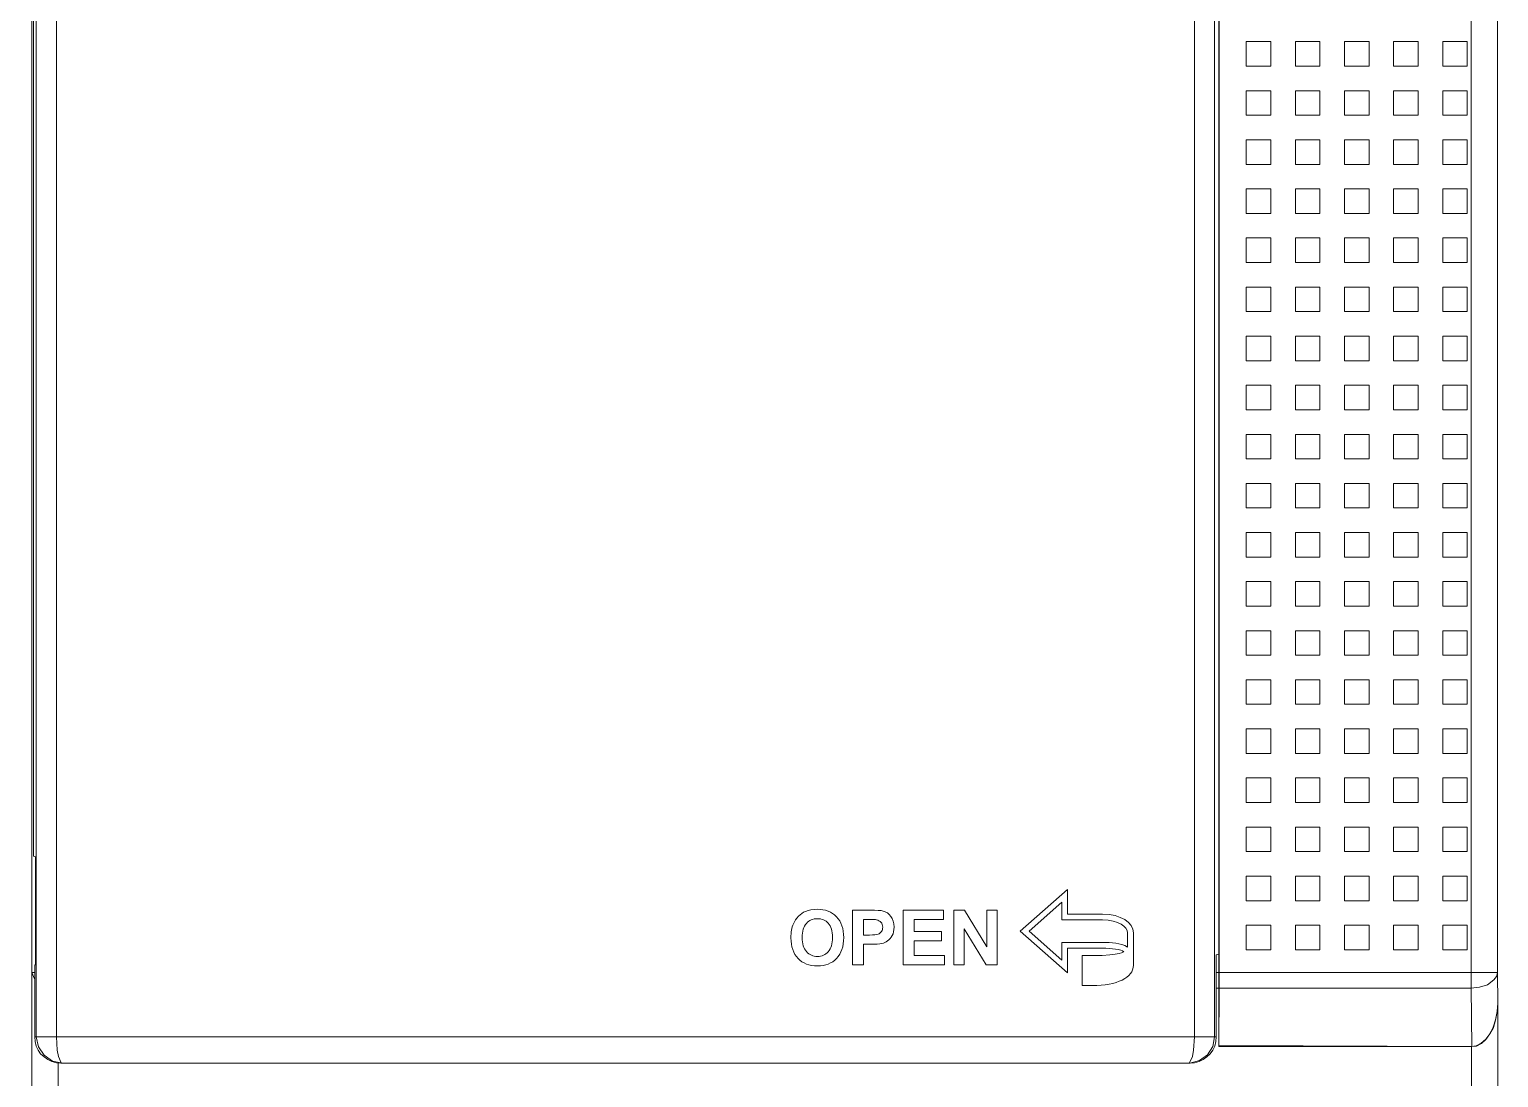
# Model space of a CAD drawing. Header units: millimetres. Extents: x 33157 to 59611, y -29750 to 1750.
# Drawn here: x 54102.8 to 54147.68, y 349.99 to 382.02 of the extents above; entities that cross this region are included whole.
import ezdxf

# ---------------------------------------------------------------- set-up
doc = ezdxf.new("R2010")
doc.units = ezdxf.units.MM
doc.layers.get('0').update_dxf_attribs({"lineweight": 18})

msp = doc.modelspace()

# ---------------------------------------------------------------- linework, layer by layer
at = {"lineweight": 9}
for p, q in [((54102.874, 478.392), (54102.874, 313.67)), ((54139.141, 478.392), (54139.141, 350.976)), ((54146.842, 474.177), (54146.842, 352.724)), ((54147.645, 473.374), (54147.645, 353.206)), ((54139.15, 412.482), (54139.15, 353.206)), ((54102.921, 412.057), (54102.921, 356.759)), ((54103.006, 412.057), (54103.006, 351.24)), ((54138.999, 412.057), (54138.999, 351.24)), ((54139.141, 412.057), (54139.141, 353.763)), ((54103.621, 411.509), (54103.621, 351.24)), ((54138.394, 411.509), (54138.394, 351.24)), ((54102.988, 356.74), (54102.988, 353.442)), ((54139.056, 353.744), (54139.056, 351.24)), ((54102.959, 353.442), (54102.959, 351.24)), ((54139.15, 353.206), (54139.15, 352.724)), ((54147.655, 352.27), (54147.655, 313.67)), ((54139.141, 350.976), (54139.141, 350.938)), ((54146.852, 350.938), (54146.852, 334.042)), ((54103.677, 350.437), (54103.677, 334.042))]:
    msp.add_line(p, q, dxfattribs=at)
for points in [[(54139.975, 380.898), (54140.725, 380.898), (54140.725, 381.648), (54139.975, 381.648)], [(54141.475, 380.898), (54142.225, 380.898), (54142.225, 381.648), (54141.475, 381.648)], [(54142.975, 380.898), (54143.725, 380.898), (54143.725, 381.648), (54142.975, 381.648)], [(54144.475, 380.898), (54145.225, 380.898), (54145.225, 381.648), (54144.475, 381.648)], [(54145.975, 380.898), (54146.725, 380.898), (54146.725, 381.648), (54145.975, 381.648)], [(54139.975, 379.398), (54140.725, 379.398), (54140.725, 380.148), (54139.975, 380.148)], [(54141.475, 379.398), (54142.225, 379.398), (54142.225, 380.148), (54141.475, 380.148)], [(54142.975, 379.398), (54143.725, 379.398), (54143.725, 380.148), (54142.975, 380.148)], [(54144.475, 379.398), (54145.225, 379.398), (54145.225, 380.148), (54144.475, 380.148)], [(54145.975, 379.398), (54146.725, 379.398), (54146.725, 380.148), (54145.975, 380.148)], [(54139.975, 377.898), (54140.725, 377.898), (54140.725, 378.648), (54139.975, 378.648)], [(54141.475, 377.898), (54142.225, 377.898), (54142.225, 378.648), (54141.475, 378.648)], [(54142.975, 377.898), (54143.725, 377.898), (54143.725, 378.648), (54142.975, 378.648)], [(54144.475, 377.898), (54145.225, 377.898), (54145.225, 378.648), (54144.475, 378.648)], [(54145.975, 377.898), (54146.725, 377.898), (54146.725, 378.648), (54145.975, 378.648)], [(54139.975, 376.398), (54140.725, 376.398), (54140.725, 377.148), (54139.975, 377.148)], [(54141.475, 376.398), (54142.225, 376.398), (54142.225, 377.148), (54141.475, 377.148)], [(54142.975, 376.398), (54143.725, 376.398), (54143.725, 377.148), (54142.975, 377.148)], [(54144.475, 376.398), (54145.225, 376.398), (54145.225, 377.148), (54144.475, 377.148)], [(54145.975, 376.398), (54146.725, 376.398), (54146.725, 377.148), (54145.975, 377.148)], [(54139.975, 374.898), (54140.725, 374.898), (54140.725, 375.648), (54139.975, 375.648)], [(54141.475, 374.898), (54142.225, 374.898), (54142.225, 375.648), (54141.475, 375.648)], [(54142.975, 374.898), (54143.725, 374.898), (54143.725, 375.648), (54142.975, 375.648)], [(54144.475, 374.898), (54145.225, 374.898), (54145.225, 375.648), (54144.475, 375.648)], [(54145.975, 374.898), (54146.725, 374.898), (54146.725, 375.648), (54145.975, 375.648)], [(54139.975, 373.398), (54140.725, 373.398), (54140.725, 374.148), (54139.975, 374.148)], [(54141.475, 373.398), (54142.225, 373.398), (54142.225, 374.148), (54141.475, 374.148)], [(54142.975, 373.398), (54143.725, 373.398), (54143.725, 374.148), (54142.975, 374.148)], [(54144.475, 373.398), (54145.225, 373.398), (54145.225, 374.148), (54144.475, 374.148)], [(54145.975, 373.398), (54146.725, 373.398), (54146.725, 374.148), (54145.975, 374.148)], [(54139.975, 371.898), (54140.725, 371.898), (54140.725, 372.648), (54139.975, 372.648)], [(54141.475, 371.898), (54142.225, 371.898), (54142.225, 372.648), (54141.475, 372.648)], [(54142.975, 371.898), (54143.725, 371.898), (54143.725, 372.648), (54142.975, 372.648)], [(54144.475, 371.898), (54145.225, 371.898), (54145.225, 372.648), (54144.475, 372.648)], [(54145.975, 371.898), (54146.725, 371.898), (54146.725, 372.648), (54145.975, 372.648)], [(54139.975, 370.398), (54140.725, 370.398), (54140.725, 371.148), (54139.975, 371.148)], [(54141.475, 370.398), (54142.225, 370.398), (54142.225, 371.148), (54141.475, 371.148)], [(54142.975, 370.398), (54143.725, 370.398), (54143.725, 371.148), (54142.975, 371.148)], [(54144.475, 370.398), (54145.225, 370.398), (54145.225, 371.148), (54144.475, 371.148)], [(54145.975, 370.398), (54146.725, 370.398), (54146.725, 371.148), (54145.975, 371.148)], [(54139.975, 368.898), (54140.725, 368.898), (54140.725, 369.648), (54139.975, 369.648)], [(54141.475, 368.898), (54142.225, 368.898), (54142.225, 369.648), (54141.475, 369.648)], [(54142.975, 368.898), (54143.725, 368.898), (54143.725, 369.648), (54142.975, 369.648)], [(54144.475, 368.898), (54145.225, 368.898), (54145.225, 369.648), (54144.475, 369.648)], [(54145.975, 368.898), (54146.725, 368.898), (54146.725, 369.648), (54145.975, 369.648)], [(54139.975, 367.398), (54140.725, 367.398), (54140.725, 368.148), (54139.975, 368.148)], [(54141.475, 367.398), (54142.225, 367.398), (54142.225, 368.148), (54141.475, 368.148)], [(54142.975, 367.398), (54143.725, 367.398), (54143.725, 368.148), (54142.975, 368.148)], [(54144.475, 367.398), (54145.225, 367.398), (54145.225, 368.148), (54144.475, 368.148)], [(54145.975, 367.398), (54146.725, 367.398), (54146.725, 368.148), (54145.975, 368.148)], [(54139.975, 365.898), (54140.725, 365.898), (54140.725, 366.648), (54139.975, 366.648)], [(54141.475, 365.898), (54142.225, 365.898), (54142.225, 366.648), (54141.475, 366.648)], [(54142.975, 365.898), (54143.725, 365.898), (54143.725, 366.648), (54142.975, 366.648)], [(54144.475, 365.898), (54145.225, 365.898), (54145.225, 366.648), (54144.475, 366.648)], [(54145.975, 365.898), (54146.725, 365.898), (54146.725, 366.648), (54145.975, 366.648)], [(54139.975, 364.398), (54140.725, 364.398), (54140.725, 365.148), (54139.975, 365.148)], [(54141.475, 364.398), (54142.225, 364.398), (54142.225, 365.148), (54141.475, 365.148)], [(54142.975, 364.398), (54143.725, 364.398), (54143.725, 365.148), (54142.975, 365.148)], [(54144.475, 364.398), (54145.225, 364.398), (54145.225, 365.148), (54144.475, 365.148)], [(54145.975, 364.398), (54146.725, 364.398), (54146.725, 365.148), (54145.975, 365.148)], [(54139.975, 362.898), (54140.725, 362.898), (54140.725, 363.648), (54139.975, 363.648)], [(54141.475, 362.898), (54142.225, 362.898), (54142.225, 363.648), (54141.475, 363.648)], [(54142.975, 362.898), (54143.725, 362.898), (54143.725, 363.648), (54142.975, 363.648)], [(54144.475, 362.898), (54145.225, 362.898), (54145.225, 363.648), (54144.475, 363.648)], [(54145.975, 362.898), (54146.725, 362.898), (54146.725, 363.648), (54145.975, 363.648)], [(54139.975, 361.398), (54140.725, 361.398), (54140.725, 362.148), (54139.975, 362.148)], [(54141.475, 361.398), (54142.225, 361.398), (54142.225, 362.148), (54141.475, 362.148)], [(54142.975, 361.398), (54143.725, 361.398), (54143.725, 362.148), (54142.975, 362.148)], [(54144.475, 361.398), (54145.225, 361.398), (54145.225, 362.148), (54144.475, 362.148)], [(54145.975, 361.398), (54146.725, 361.398), (54146.725, 362.148), (54145.975, 362.148)], [(54139.975, 359.898), (54140.725, 359.898), (54140.725, 360.648), (54139.975, 360.648)], [(54141.475, 359.898), (54142.225, 359.898), (54142.225, 360.648), (54141.475, 360.648)], [(54142.975, 359.898), (54143.725, 359.898), (54143.725, 360.648), (54142.975, 360.648)], [(54144.475, 359.898), (54145.225, 359.898), (54145.225, 360.648), (54144.475, 360.648)], [(54145.975, 359.898), (54146.725, 359.898), (54146.725, 360.648), (54145.975, 360.648)], [(54139.975, 358.398), (54140.725, 358.398), (54140.725, 359.148), (54139.975, 359.148)], [(54141.475, 358.398), (54142.225, 358.398), (54142.225, 359.148), (54141.475, 359.148)], [(54142.975, 358.398), (54143.725, 358.398), (54143.725, 359.148), (54142.975, 359.148)], [(54144.475, 358.398), (54145.225, 358.398), (54145.225, 359.148), (54144.475, 359.148)], [(54145.975, 358.398), (54146.725, 358.398), (54146.725, 359.148), (54145.975, 359.148)], [(54139.975, 356.898), (54140.725, 356.898), (54140.725, 357.648), (54139.975, 357.648)], [(54141.475, 356.898), (54142.225, 356.898), (54142.225, 357.648), (54141.475, 357.648)], [(54142.975, 356.898), (54143.725, 356.898), (54143.725, 357.648), (54142.975, 357.648)], [(54144.475, 356.898), (54145.225, 356.898), (54145.225, 357.648), (54144.475, 357.648)], [(54145.975, 356.898), (54146.725, 356.898), (54146.725, 357.648), (54145.975, 357.648)], [(54139.975, 355.398), (54140.725, 355.398), (54140.725, 356.148), (54139.975, 356.148)], [(54141.475, 355.398), (54142.225, 355.398), (54142.225, 356.148), (54141.475, 356.148)], [(54142.975, 355.398), (54143.725, 355.398), (54143.725, 356.148), (54142.975, 356.148)], [(54144.475, 355.398), (54145.225, 355.398), (54145.225, 356.148), (54144.475, 356.148)], [(54145.975, 355.398), (54146.725, 355.398), (54146.725, 356.148), (54145.975, 356.148)], [(54139.975, 353.898), (54140.725, 353.898), (54140.725, 354.648), (54139.975, 354.648)], [(54141.475, 353.898), (54142.225, 353.898), (54142.225, 354.648), (54141.475, 354.648)], [(54142.975, 353.898), (54143.725, 353.898), (54143.725, 354.648), (54142.975, 354.648)], [(54144.475, 353.898), (54145.225, 353.898), (54145.225, 354.648), (54144.475, 354.648)], [(54145.975, 353.898), (54146.725, 353.898), (54146.725, 354.648), (54145.975, 354.648)]]:
    msp.add_lwpolyline(points, close=True)
for points in [[(54102.921, 356.759), (54102.921, 356.759), (54102.988, 356.74), (54102.988, 356.74)], [(54139.141, 353.763), (54139.141, 353.763), (54139.056, 353.744), (54139.056, 353.744)], [(54102.988, 353.442), (54102.988, 353.442), (54102.959, 353.442), (54102.959, 353.442)], [(54102.874, 353.206), (54102.874, 353.206), (54102.95, 353.007), (54102.95, 353.007)], [(54102.959, 353.206), (54102.959, 353.206), (54102.874, 353.206), (54102.874, 353.206)], [(54139.056, 353.206), (54139.056, 353.206), (54139.141, 353.206), (54139.141, 353.206)], [(54139.15, 353.206), (54139.15, 353.206), (54147.645, 353.206), (54147.645, 353.206)], [(54147.655, 352.261), (54147.655, 352.261), (54147.645, 353.206), (54147.645, 353.206)], [(54139.056, 352.724), (54139.056, 352.724), (54139.141, 352.724), (54139.141, 352.724)], [(54146.842, 352.724), (54146.842, 352.724), (54139.15, 352.724), (54139.15, 352.724)], [(54139.15, 352.724), (54139.15, 352.724), (54139.141, 350.938), (54139.141, 350.938)], [(54146.861, 350.938), (54146.861, 350.938), (54146.842, 352.724), (54146.842, 352.724)], [(54102.959, 351.24), (54102.959, 351.24), (54139.056, 351.24), (54139.056, 351.24)], [(54146.852, 350.938), (54146.852, 350.938), (54139.141, 350.976), (54139.141, 350.976)], [(54139.141, 350.938), (54139.141, 350.938), (54146.861, 350.938), (54146.861, 350.938)], [(54103.753, 350.437), (54103.753, 350.437), (54138.262, 350.437), (54138.262, 350.437)], [(54103.772, 350.447), (54103.772, 350.447), (54103.81, 350.437), (54103.81, 350.437)], [(54138.243, 350.447), (54138.243, 350.447), (54138.205, 350.437), (54138.205, 350.437)], [(54138.205, 350.437), (54138.205, 350.437), (54138.253, 350.437), (54138.253, 350.437)]]:
    msp.add_open_spline(points, degree=3, dxfattribs=at)
for points, knots in [([(54136.526, 353.434), (54136.526, 353.434), (54136.526, 354.418), (54136.526, 354.418), (54136.515, 354.732), (54136.146, 354.986), (54135.584, 354.986), (54135.584, 354.986), (54134.517, 354.986), (54134.517, 354.986), (54134.517, 354.986), (54134.517, 355.74), (54134.517, 355.74), (54134.517, 355.74), (54133.07, 354.466), (54133.07, 354.466), (54133.07, 354.466), (54134.517, 353.192), (54134.517, 353.192), (54134.517, 353.192), (54134.517, 353.945), (54134.517, 353.945), (54134.517, 353.945), (54135.584, 353.945), (54135.584, 353.945), (54135.844, 353.945), (54136.164, 353.911), (54136.231, 353.839), (54136.225, 353.841), (54136.185, 353.723), (54135.264, 353.721), (54135.159, 353.721), (54134.961, 353.721), (54134.961, 353.721), (54134.961, 353.721), (54134.961, 352.803), (54134.961, 352.803), (54134.961, 352.803), (54135.264, 352.803), (54135.264, 352.803), (54136.03, 352.803), (54136.526, 353.051), (54136.526, 353.423), (54136.526, 353.464), (54136.521, 353.474), (54136.526, 353.434)], [0, 0, 0, 0, 135358.628736, 135358.628736, 135358.628736, 270717.257473, 270717.257473, 270717.257473, 406075.886209, 406075.886209, 406075.886209, 541434.514946, 541434.514946, 541434.514946, 676793.143682, 676793.143682, 676793.143682, 812151.772418, 812151.772418, 812151.772418, 947510.401155, 947510.401155, 947510.401155, 1082869.029891, 1082869.029891, 1082869.029891, 1218227.658628, 1218227.658628, 1218227.658628, 1353586.287364, 1353586.287364, 1353586.287364, 1488944.916101, 1488944.916101, 1488944.916101, 1624303.544837, 1624303.544837, 1624303.544837, 1759662.173573, 1759662.173573, 1759662.173573, 1895020.80231, 1895020.80231, 1895020.80231, 2030379.431046, 2030379.431046, 2030379.431046, 2030379.431046]), ([(54126.062, 354.261), (54126.062, 354.432), (54126.088, 354.575), (54126.138, 354.691), (54126.176, 354.776), (54126.228, 354.853), (54126.293, 354.92), (54126.359, 354.988), (54126.43, 355.038), (54126.508, 355.071), (54126.612, 355.115), (54126.732, 355.137), (54126.867, 355.137), (54127.113, 355.137), (54127.309, 355.061), (54127.456, 354.908), (54127.604, 354.755), (54127.677, 354.542), (54127.677, 354.269), (54127.677, 353.999), (54127.604, 353.787), (54127.458, 353.635), (54127.312, 353.482), (54127.116, 353.405), (54126.872, 353.405), (54126.624, 353.405), (54126.427, 353.481), (54126.281, 353.633), (54126.135, 353.785), (54126.062, 353.994), (54126.062, 354.261)], [0, 0, 0, 0, 137875.51674, 137875.51674, 137875.51674, 275751.03348, 275751.03348, 275751.03348, 413626.550219, 413626.550219, 413626.550219, 551502.066959, 551502.066959, 551502.066959, 689377.583699, 689377.583699, 689377.583699, 827253.100439, 827253.100439, 827253.100439, 965128.617179, 965128.617179, 965128.617179, 1103004.133919, 1103004.133919, 1103004.133919, 1240879.650658, 1240879.650658, 1240879.650658, 1378755.167398, 1378755.167398, 1378755.167398, 1378755.167398]), ([(54127.939, 353.436), (54127.939, 353.436), (54127.939, 355.107), (54127.939, 355.107), (54127.939, 355.107), (54128.478, 355.107), (54128.478, 355.107), (54128.682, 355.107), (54128.815, 355.099), (54128.877, 355.082), (54128.972, 355.057), (54129.052, 355.002), (54129.117, 354.918), (54129.181, 354.834), (54129.213, 354.726), (54129.213, 354.593), (54129.213, 354.49), (54129.194, 354.404), (54129.158, 354.334), (54129.12, 354.264), (54129.074, 354.209), (54129.017, 354.169), (54128.96, 354.129), (54128.902, 354.103), (54128.843, 354.09), (54128.763, 354.074), (54128.647, 354.066), (54128.495, 354.066), (54128.495, 354.066), (54128.276, 354.066), (54128.276, 354.066), (54128.276, 354.066), (54128.276, 353.436), (54128.276, 353.436), (54128.276, 353.436), (54127.939, 353.436), (54127.939, 353.436)], [0, 0, 0, 0, 136607.107175, 136607.107175, 136607.107175, 273214.21435, 273214.21435, 273214.21435, 409821.321525, 409821.321525, 409821.321525, 546428.4287, 546428.4287, 546428.4287, 683035.535875, 683035.535875, 683035.535875, 819642.64305, 819642.64305, 819642.64305, 956249.750225, 956249.750225, 956249.750225, 1092856.8574, 1092856.8574, 1092856.8574, 1229463.964575, 1229463.964575, 1229463.964575, 1366071.07175, 1366071.07175, 1366071.07175, 1502678.178925, 1502678.178925, 1502678.178925, 1639285.286099, 1639285.286099, 1639285.286099, 1639285.286099]), ([(54129.49, 353.436), (54129.49, 353.436), (54129.49, 355.107), (54129.49, 355.107), (54129.49, 355.107), (54130.721, 355.107), (54130.721, 355.107), (54130.721, 355.107), (54130.721, 354.825), (54130.721, 354.825), (54130.721, 354.825), (54129.827, 354.825), (54129.827, 354.825), (54129.827, 354.825), (54129.827, 354.453), (54129.827, 354.453), (54129.827, 354.453), (54130.659, 354.453), (54130.659, 354.453), (54130.659, 354.453), (54130.659, 354.171), (54130.659, 354.171), (54130.659, 354.171), (54129.827, 354.171), (54129.827, 354.171), (54129.827, 354.171), (54129.827, 353.718), (54129.827, 353.718), (54129.827, 353.718), (54130.754, 353.718), (54130.754, 353.718), (54130.754, 353.718), (54130.754, 353.436), (54130.754, 353.436), (54130.754, 353.436), (54129.49, 353.436), (54129.49, 353.436)], [0, 0, 0, 0, 136609.152465, 136609.152465, 136609.152465, 273218.30493, 273218.30493, 273218.30493, 409827.457396, 409827.457396, 409827.457396, 546436.609861, 546436.609861, 546436.609861, 683045.762326, 683045.762326, 683045.762326, 819654.914791, 819654.914791, 819654.914791, 956264.067256, 956264.067256, 956264.067256, 1092873.219722, 1092873.219722, 1092873.219722, 1229482.372187, 1229482.372187, 1229482.372187, 1366091.524652, 1366091.524652, 1366091.524652, 1502700.677117, 1502700.677117, 1502700.677117, 1639309.829582, 1639309.829582, 1639309.829582, 1639309.829582]), ([(54131.04, 353.436), (54131.04, 353.436), (54131.04, 355.107), (54131.04, 355.107), (54131.04, 355.107), (54131.366, 355.107), (54131.366, 355.107), (54131.366, 355.107), (54132.051, 353.987), (54132.051, 353.987), (54132.051, 353.987), (54132.051, 355.107), (54132.051, 355.107), (54132.051, 355.107), (54132.362, 355.107), (54132.362, 355.107), (54132.362, 355.107), (54132.362, 353.436), (54132.362, 353.436), (54132.362, 353.436), (54132.025, 353.436), (54132.025, 353.436), (54132.025, 353.436), (54131.351, 354.534), (54131.351, 354.534), (54131.351, 354.534), (54131.351, 353.436), (54131.351, 353.436), (54131.351, 353.436), (54131.04, 353.436), (54131.04, 353.436)], [0, 0, 0, 0, 137885.363846, 137885.363846, 137885.363846, 275770.727693, 275770.727693, 275770.727693, 413656.091539, 413656.091539, 413656.091539, 551541.455386, 551541.455386, 551541.455386, 689426.819232, 689426.819232, 689426.819232, 827312.183079, 827312.183079, 827312.183079, 965197.546925, 965197.546925, 965197.546925, 1103082.910772, 1103082.910772, 1103082.910772, 1240968.274618, 1240968.274618, 1240968.274618, 1378853.638465, 1378853.638465, 1378853.638465, 1378853.638465]), ([(54134.517, 354.122), (54134.517, 354.122), (54134.341, 354.122), (54134.341, 354.122), (54134.341, 354.122), (54134.341, 353.945), (54134.341, 353.945), (54134.341, 353.945), (54134.341, 353.582), (54134.341, 353.582), (54134.341, 353.582), (54133.337, 354.466), (54133.337, 354.466), (54133.337, 354.466), (54134.341, 355.349), (54134.341, 355.349), (54134.341, 355.349), (54134.341, 354.986), (54134.341, 354.986), (54134.341, 354.986), (54134.341, 354.809), (54134.341, 354.809), (54134.341, 354.809), (54134.517, 354.809), (54134.517, 354.809), (54134.517, 354.809), (54135.584, 354.81), (54135.584, 354.81), (54136.073, 354.81), (54136.343, 354.605), (54136.35, 354.418), (54136.35, 354.418), (54136.35, 353.981), (54136.35, 353.981), (54136.131, 354.11), (54135.853, 354.122), (54135.584, 354.122), (54135.584, 354.122), (54134.517, 354.122), (54134.517, 354.122)], [0, 0, 0, 0, 136146.328228, 136146.328228, 136146.328228, 272292.656456, 272292.656456, 272292.656456, 408438.984684, 408438.984684, 408438.984684, 544585.312912, 544585.312912, 544585.312912, 680731.64114, 680731.64114, 680731.64114, 816877.969368, 816877.969368, 816877.969368, 953024.297596, 953024.297596, 953024.297596, 1089170.625824, 1089170.625824, 1089170.625824, 1225316.954051, 1225316.954051, 1225316.954051, 1361463.282279, 1361463.282279, 1361463.282279, 1497609.610507, 1497609.610507, 1497609.610507, 1633755.938735, 1633755.938735, 1633755.938735, 1769902.266963, 1769902.266963, 1769902.266963, 1769902.266963]), ([(54126.408, 354.273), (54126.408, 354.083), (54126.452, 353.94), (54126.539, 353.842), (54126.626, 353.744), (54126.737, 353.695), (54126.871, 353.695), (54127.006, 353.695), (54127.116, 353.743), (54127.202, 353.84), (54127.288, 353.938), (54127.331, 354.083), (54127.331, 354.277), (54127.331, 354.469), (54127.289, 354.612), (54127.205, 354.706), (54127.121, 354.801), (54127.01, 354.848), (54126.871, 354.848), (54126.733, 354.848), (54126.621, 354.8), (54126.536, 354.705), (54126.451, 354.609), (54126.408, 354.465), (54126.408, 354.273)], [0, 0, 0, 0, 139784.08777, 139784.08777, 139784.08777, 279568.175539, 279568.175539, 279568.175539, 419352.263309, 419352.263309, 419352.263309, 559136.351078, 559136.351078, 559136.351078, 698920.438848, 698920.438848, 698920.438848, 838704.526618, 838704.526618, 838704.526618, 978488.614387, 978488.614387, 978488.614387, 1118272.702157, 1118272.702157, 1118272.702157, 1118272.702157]), ([(54128.276, 354.825), (54128.276, 354.825), (54128.276, 354.348), (54128.276, 354.348), (54128.276, 354.348), (54128.46, 354.348), (54128.46, 354.348), (54128.592, 354.348), (54128.68, 354.357), (54128.724, 354.375), (54128.769, 354.392), (54128.804, 354.42), (54128.829, 354.457), (54128.854, 354.495), (54128.867, 354.538), (54128.867, 354.588), (54128.867, 354.649), (54128.849, 354.699), (54128.814, 354.739), (54128.778, 354.778), (54128.733, 354.803), (54128.679, 354.813), (54128.639, 354.821), (54128.559, 354.825), (54128.438, 354.825), (54128.438, 354.825), (54128.276, 354.825), (54128.276, 354.825)], [0, 0, 0, 0, 138748.340189, 138748.340189, 138748.340189, 277496.680379, 277496.680379, 277496.680379, 416245.020568, 416245.020568, 416245.020568, 554993.360758, 554993.360758, 554993.360758, 693741.700947, 693741.700947, 693741.700947, 832490.041137, 832490.041137, 832490.041137, 971238.381326, 971238.381326, 971238.381326, 1109986.721515, 1109986.721515, 1109986.721515, 1248735.061705, 1248735.061705, 1248735.061705, 1248735.061705])]:
    msp.add_open_spline(points, degree=3, knots=knots)
for points, knots in [([(54146.842, 352.724), (54146.842, 352.724), (54147.097, 352.752), (54147.097, 352.752), (54147.097, 352.752), (54147.343, 352.828), (54147.343, 352.828), (54147.343, 352.828), (54147.541, 352.979), (54147.541, 352.979), (54147.541, 352.979), (54147.617, 353.083), (54147.617, 353.083), (54147.617, 353.083), (54147.645, 353.206), (54147.645, 353.206)], [0, 0, 0, 0, 145599.260955, 145599.260955, 145599.260955, 291198.521911, 291198.521911, 291198.521911, 436797.782866, 436797.782866, 436797.782866, 582397.043822, 582397.043822, 582397.043822, 727996.304777, 727996.304777, 727996.304777, 727996.304777]), ([(54146.852, 350.938), (54146.852, 350.938), (54147.003, 350.966), (54147.003, 350.966), (54147.003, 350.966), (54147.154, 351.042), (54147.154, 351.042), (54147.154, 351.042), (54147.296, 351.165), (54147.296, 351.165), (54147.296, 351.165), (54147.419, 351.325), (54147.419, 351.325), (54147.419, 351.325), (54147.513, 351.533), (54147.513, 351.533), (54147.513, 351.533), (54147.589, 351.76), (54147.589, 351.76), (54147.589, 351.76), (54147.636, 352.015), (54147.636, 352.015), (54147.636, 352.015), (54147.655, 352.27), (54147.655, 352.27)], [0, 0, 0, 0, 139841.479919, 139841.479919, 139841.479919, 279682.959839, 279682.959839, 279682.959839, 419524.439758, 419524.439758, 419524.439758, 559365.919678, 559365.919678, 559365.919678, 699207.399597, 699207.399597, 699207.399597, 839048.879517, 839048.879517, 839048.879517, 978890.359436, 978890.359436, 978890.359436, 1118731.839356, 1118731.839356, 1118731.839356, 1118731.839356]), ([(54146.861, 350.938), (54146.861, 350.938), (54147.012, 350.957), (54147.012, 350.957), (54147.012, 350.957), (54147.163, 351.032), (54147.163, 351.032), (54147.163, 351.032), (54147.296, 351.155), (54147.296, 351.155), (54147.296, 351.155), (54147.419, 351.325), (54147.419, 351.325), (54147.419, 351.325), (54147.523, 351.524), (54147.523, 351.524), (54147.523, 351.524), (54147.589, 351.751), (54147.589, 351.751), (54147.589, 351.751), (54147.636, 352.006), (54147.636, 352.006), (54147.636, 352.006), (54147.655, 352.261), (54147.655, 352.261)], [0, 0, 0, 0, 139841.506446, 139841.506446, 139841.506446, 279683.012892, 279683.012892, 279683.012892, 419524.519337, 419524.519337, 419524.519337, 559366.025783, 559366.025783, 559366.025783, 699207.532229, 699207.532229, 699207.532229, 839049.038675, 839049.038675, 839049.038675, 978890.545121, 978890.545121, 978890.545121, 1118732.051566, 1118732.051566, 1118732.051566, 1118732.051566]), ([(54102.959, 351.24), (54102.959, 351.24), (54102.969, 351.099), (54102.969, 351.099), (54102.969, 351.099), (54103.006, 350.957), (54103.006, 350.957), (54103.006, 350.957), (54103.063, 350.834), (54103.063, 350.834), (54103.063, 350.834), (54103.139, 350.721), (54103.139, 350.721), (54103.139, 350.721), (54103.243, 350.626), (54103.243, 350.626), (54103.243, 350.626), (54103.356, 350.541), (54103.356, 350.541), (54103.356, 350.541), (54103.479, 350.484), (54103.479, 350.484), (54103.479, 350.484), (54103.621, 350.447), (54103.621, 350.447), (54103.621, 350.447), (54103.753, 350.437), (54103.753, 350.437)], [0, 0, 0, 0, 138687.861658, 138687.861658, 138687.861658, 277375.723316, 277375.723316, 277375.723316, 416063.584973, 416063.584973, 416063.584973, 554751.446631, 554751.446631, 554751.446631, 693439.308289, 693439.308289, 693439.308289, 832127.169947, 832127.169947, 832127.169947, 970815.031605, 970815.031605, 970815.031605, 1109502.893262, 1109502.893262, 1109502.893262, 1248190.75492, 1248190.75492, 1248190.75492, 1248190.75492]), ([(54103.006, 351.24), (54103.006, 351.24), (54103.073, 350.929), (54103.073, 350.929), (54103.073, 350.929), (54103.243, 350.673), (54103.243, 350.673), (54103.243, 350.673), (54103.507, 350.494), (54103.507, 350.494), (54103.507, 350.494), (54103.81, 350.437), (54103.81, 350.437)], [0, 0, 0, 0, 149261.27425, 149261.27425, 149261.27425, 298522.548501, 298522.548501, 298522.548501, 447783.822751, 447783.822751, 447783.822751, 597045.097002, 597045.097002, 597045.097002, 597045.097002]), ([(54103.621, 351.24), (54103.621, 351.24), (54103.649, 350.834), (54103.649, 350.834), (54103.649, 350.834), (54103.687, 350.636), (54103.687, 350.636), (54103.687, 350.636), (54103.772, 350.447), (54103.772, 350.447)], [0, 0, 0, 0, 155676.270493, 155676.270493, 155676.270493, 311352.540987, 311352.540987, 311352.540987, 467028.81148, 467028.81148, 467028.81148, 467028.81148]), ([(54138.394, 351.24), (54138.394, 351.24), (54138.366, 350.834), (54138.366, 350.834), (54138.366, 350.834), (54138.328, 350.636), (54138.328, 350.636), (54138.328, 350.636), (54138.243, 350.447), (54138.243, 350.447)], [0, 0, 0, 0, 155776.327664, 155776.327664, 155776.327664, 311552.655328, 311552.655328, 311552.655328, 467328.982991, 467328.982991, 467328.982991, 467328.982991]), ([(54138.253, 350.437), (54138.253, 350.437), (54138.546, 350.513), (54138.546, 350.513), (54138.546, 350.513), (54138.791, 350.692), (54138.791, 350.692), (54138.791, 350.692), (54138.952, 350.938), (54138.952, 350.938), (54138.952, 350.938), (54138.999, 351.24), (54138.999, 351.24)], [0, 0, 0, 0, 149359.663302, 149359.663302, 149359.663302, 298719.326604, 298719.326604, 298719.326604, 448078.989906, 448078.989906, 448078.989906, 597438.653208, 597438.653208, 597438.653208, 597438.653208]), ([(54138.262, 350.437), (54138.262, 350.437), (54138.394, 350.447), (54138.394, 350.447), (54138.394, 350.447), (54138.536, 350.484), (54138.536, 350.484), (54138.536, 350.484), (54138.659, 350.541), (54138.659, 350.541), (54138.659, 350.541), (54138.772, 350.626), (54138.772, 350.626), (54138.772, 350.626), (54138.876, 350.721), (54138.876, 350.721), (54138.876, 350.721), (54138.952, 350.834), (54138.952, 350.834), (54138.952, 350.834), (54139.009, 350.957), (54139.009, 350.957), (54139.009, 350.957), (54139.046, 351.099), (54139.046, 351.099), (54139.046, 351.099), (54139.056, 351.24), (54139.056, 351.24)], [0, 0, 0, 0, 138779.559064, 138779.559064, 138779.559064, 277559.118128, 277559.118128, 277559.118128, 416338.677192, 416338.677192, 416338.677192, 555118.236256, 555118.236256, 555118.236256, 693897.79532, 693897.79532, 693897.79532, 832677.354384, 832677.354384, 832677.354384, 971456.913448, 971456.913448, 971456.913448, 1110236.472512, 1110236.472512, 1110236.472512, 1249016.031576, 1249016.031576, 1249016.031576, 1249016.031576])]:
    msp.add_open_spline(points, degree=3, knots=knots, dxfattribs=at)

doc.saveas('drawing.dxf')
